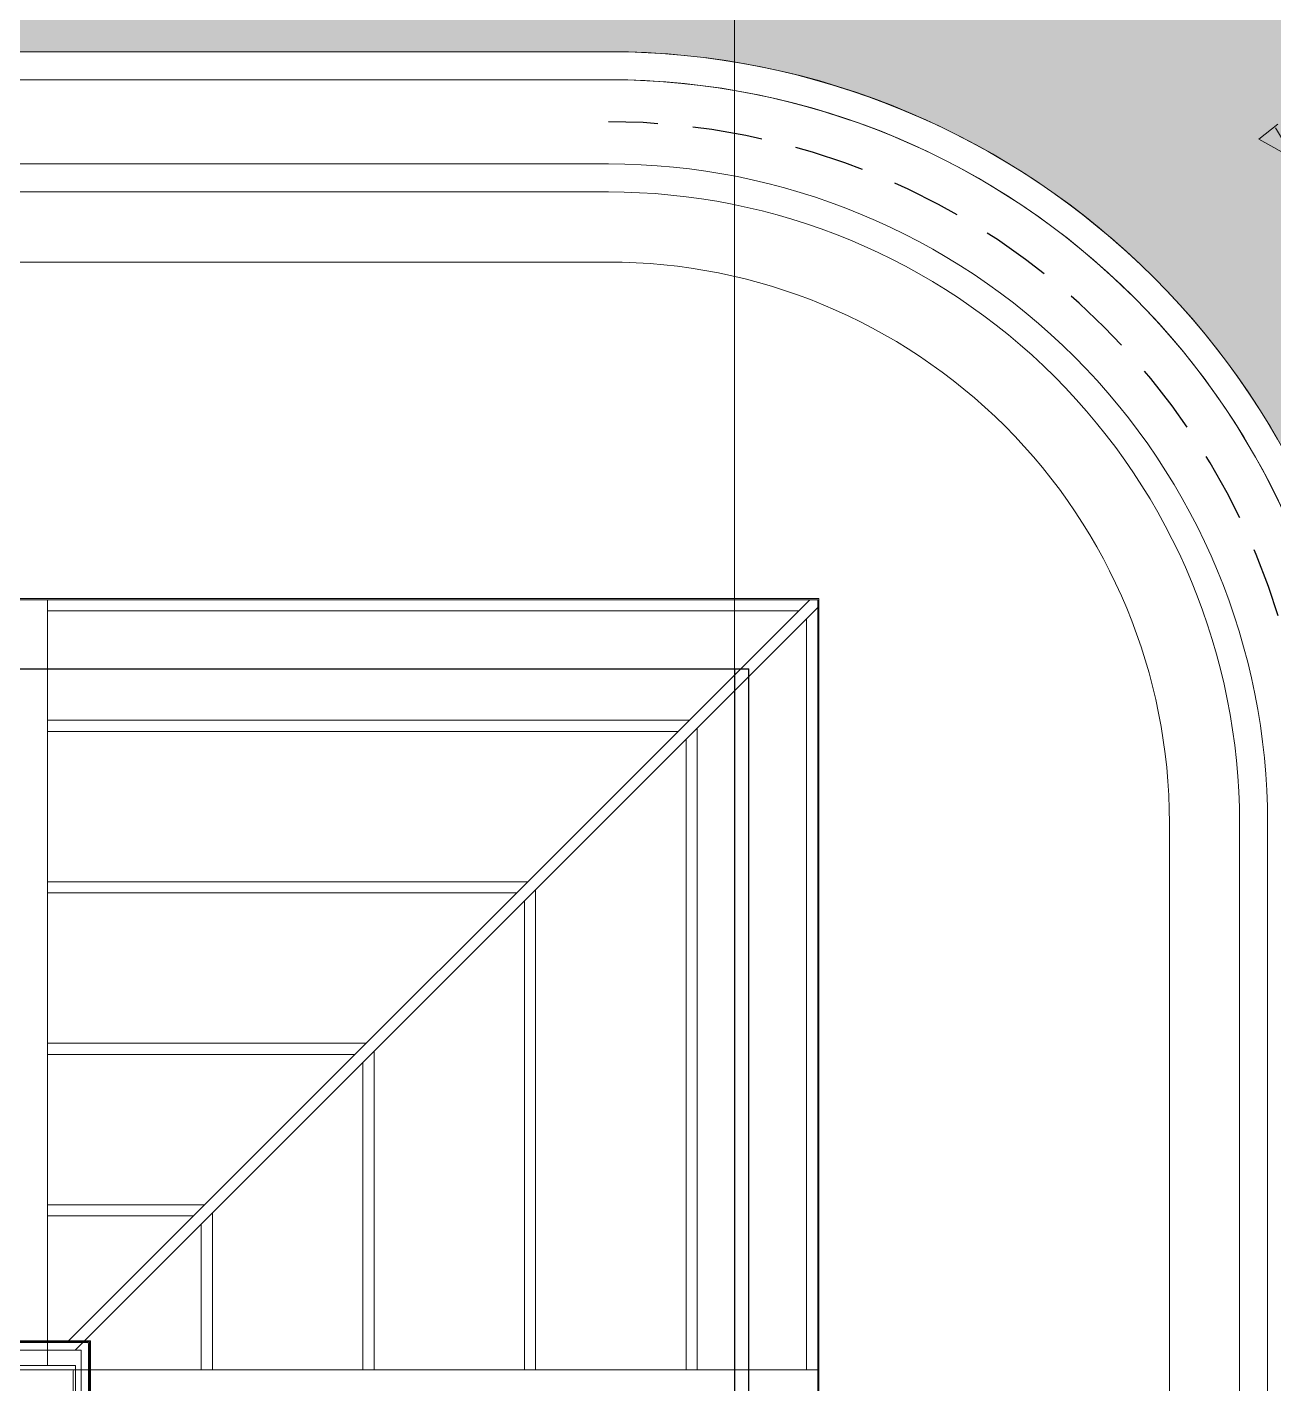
# Model space of a CAD drawing. Header units: inches. Extents: x 139 to 559, y -1 to 295.
# Drawn here: x 377.265 to 381.709, y 187.122 to 191.959 of the extents above; entities that cross this region are included whole.
import ezdxf

# ---------------------------------------------------------------- set-up
doc = ezdxf.new("R2010")
doc.units = ezdxf.units.IN
doc.header["$MEASUREMENT"] = 0
doc.linetypes.add('$0$HIDDEN', pattern=[0.375, 0.25, -0.125])
doc.linetypes.add('HelipadXX$0$Core-03$0$HIDDEN', pattern=[0.375, 0.25, -0.125])
for name, color, linetype, lineweight in [('ars', 11, 'Continuous', 0), ('ARSIR', 31, 'Continuous', 5), ('ARSIR BETON', 8, 'Continuous', 5), ('besi siku', 70, 'Continuous', 9), ('DINDING2', 146, 'Continuous', 5), ('lan', 7, 'Continuous', 15), ('POHON', 98, 'Continuous', 5), ('RUMPUT', 93, 'Continuous', 0), ('SANITAIR', 15, 'Continuous', 9), ('WF', 6, 'Continuous', 9)]:
    doc.layers.add(name, color=color, linetype=linetype, lineweight=lineweight)
doc.layers.add('as', color=1, linetype='Continuous', plot=False)
doc.layers.add('LANTAI', color=57, linetype='Continuous')
pattern_1 = [(86.66968846814034, (37.07979678488971, 226.1472495293129), (-0.5066041251576352, 0.5692059985833484), [0.1428749999999999, -0.9347549999999997]), (41.66968846814034, (37.07979678488971, 226.1472495293129), (-0.5066044704663831, 0.5692063865624448), [0.142875, -0.6191249999999999]), (131.6696884681403, (37.07979678488971, 226.1472495293129), (-0.5692063865624448, -0.5066044704663831), [0.142875, -0.6191249999999999])]

# ---------------------------------------------------------------- blocks, each defined once
blk = doc.blocks.new('rrety')
blk.add_lwpolyline([(498.3292130271606, 232.399089471932), (498.3386296267358, 232.4110082604629), (498.3142611170939, 232.4182196392462), (498.3300132984587, 232.4017937285555)])
blk = doc.blocks.new('WF')
at = {"layer": 'ars'}
for p, q in [((-0.2540000000000759, 0.2040000000000042), (-0.2540000000000759, -0.2039999999999971)), ((0.2539999999999623, 0.2040000000000042), (-0.2540000000000759, 0.2040000000000042)), ((-0.2500000000000568, 0.2000000000000064), (-0.2500000000000568, -0.1999999999999993)), ((0.2499999999999432, 0.2000000000000064), (-0.2500000000000568, 0.2000000000000064)), ((0.2214999999999918, 0.1970000000000063), (-0.2215000000000487, 0.1970000000000063)), ((0.2499999999999432, 0.2000000000000064), (0.2499999999999432, -0.1999999999999993)), ((0.2539999999999623, 0.2040000000000042), (0.2539999999999623, -0.2039999999999971)), ((-0.2470000000000709, 0.1715000000000053), (-0.2470000000000709, -0.1714999999999982)), ((-0.2200000000000273, -0.1699999999999982), (-0.2200000000000273, 0.1700000000000053)), ((0.2199999999999704, 0.1700000000000053), (-0.2200000000000273, 0.1700000000000053)), ((0.2199999999999704, -0.1699999999999982), (0.2199999999999704, 0.1700000000000053)), ((0.2469999999999573, 0.1715000000000053), (0.2469999999999573, -0.1714999999999982)), ((0.2199999999999704, -0.1699999999999982), (-0.2200000000000273, -0.1699999999999982)), ((0.2539999999999623, -0.2039999999999971), (-0.2540000000000759, -0.2039999999999971)), ((0.2499999999999432, -0.1999999999999993), (-0.2500000000000568, -0.1999999999999993)), ((0.2214999999999918, -0.1969999999999992), (-0.2215000000000487, -0.1969999999999992))]:
    blk.add_line(p, q, dxfattribs=at)
for points in [[(-0.2200000000000273, 0.1985000000000063), (-0.2200000000000273, 0.2000000000000064), (-0.2500000000000568, 0.2000000000000064), (-0.2500000000000568, 0.1700000000000053), (-0.2485000000000355, 0.1700000000000053, 0.414213562373095), (-0.2470000000000709, 0.1715000000000053), (-0.2470000000000709, 0.1940000000000133, -0.414213562373095), (-0.2440000000000282, 0.1970000000000063), (-0.2215000000000487, 0.1970000000000063, 0.414213562373095)], [(0.2199999999999704, 0.1985000000000063), (0.2199999999999704, 0.2000000000000064), (0.2499999999999432, 0.2000000000000064), (0.2499999999999432, 0.1700000000000053), (0.2484999999999786, 0.1700000000000053, -0.414213562373095), (0.2469999999999573, 0.1715000000000053), (0.2469999999999573, 0.1940000000000133, 0.414213562373095), (0.2439999999999714, 0.1970000000000063), (0.2214999999999918, 0.1970000000000063, -0.414213562373095)], [(-0.2200000000000273, -0.1984999999999992), (-0.2200000000000273, -0.1999999999999993), (-0.2500000000000568, -0.1999999999999993), (-0.2500000000000568, -0.1699999999999982), (-0.2485000000000355, -0.1699999999999982, -0.414213562373095), (-0.2470000000000709, -0.1714999999999982), (-0.2470000000000709, -0.1940000000000062, 0.414213562373095), (-0.2440000000000282, -0.1969999999999992), (-0.2215000000000487, -0.1969999999999992, -0.414213562373095)], [(0.2199999999999704, -0.1984999999999992), (0.2199999999999704, -0.1999999999999993), (0.2499999999999432, -0.1999999999999993), (0.2499999999999432, -0.1699999999999982), (0.2484999999999786, -0.1699999999999982, 0.414213562373095), (0.2469999999999573, -0.1714999999999982), (0.2469999999999573, -0.1940000000000062, -0.414213562373095), (0.2439999999999714, -0.1969999999999992), (0.2214999999999918, -0.1969999999999992, 0.414213562373095)]]:
    blk.add_lwpolyline(points, format="xyb", close=True, dxfattribs=at)
at = {"layer": 'WF'}
blk.add_lwpolyline([(0.1919999999999504, 0.09599999999999298, -0.414213562373095), (0.1959999999999695, 0.09999999999999076), (0.1999999999999886, 0.09999999999999787), (0.1999999999999886, -0.09999999999999787), (0.1959999999999695, -0.09999999999999076, -0.414213562373095), (0.1919999999999504, -0.09599999999999298), (0.1919999999999504, -0.01950000000000429, 0.414213562373095), (0.1789999999999736, -0.006499999999999062), (-0.1790000000000305, -0.006499999999999062, 0.414213562373095), (-0.1920000000000641, -0.01950000000000429), (-0.1920000000000641, -0.09599999999999298, -0.414213562373095), (-0.1960000000000264, -0.09999999999999076), (-0.2000000000000455, -0.09999999999999787), (-0.2000000000000455, 0.09999999999999787), (-0.1960000000000264, 0.09999999999999076, -0.414213562373095), (-0.1920000000000641, 0.09599999999999298), (-0.1920000000000641, 0.0195000000000114, 0.414213562373095), (-0.1790000000000305, 0.006500000000006168), (0.1789999999999736, 0.006500000000006168, 0.414213562373095), (0.1919999999999504, 0.0195000000000114)], format="xyb", close=True, dxfattribs=at)
blk = doc.blocks.new('ATAP-B')
at = {"layer": 'ars'}
for p, q in [((47.45614279026747, 40.89399999730458), (35.15599999936414, 40.8939999973046)), ((47.45614279026747, 27.29399999748634), (47.45614279026747, 40.89399999730458))]:
    blk.add_line(p, q, dxfattribs=at)
at = {"layer": 'as'}
for p in [(-39.64400000047287, 40.64399999916725), (47.20614279026747, 27.54399999934898)]:
    blk.add_line(p, (47.20614279026747, 40.64399999916722), dxfattribs=at)
at = {"layer": 'besi siku'}
for p, q in [((47.45214279026751, 40.88999999734224), (44.70614279026747, 40.88999999734224)), ((47.42385851902005, 40.88999999734224), (44.77785851902004, 38.24399999734223)), ((47.45214279026751, 38.14399999734221), (47.45214279026751, 40.88999999734224)), ((47.38385851902006, 40.84999999734222), (44.70614279026747, 40.84999999734225)), ((47.45214279026751, 40.86171572609479), (44.80614279026749, 38.21571572609477)), ((47.41214279026752, 38.14399999734221), (47.41214279026752, 40.82171572609479)), ((46.99446691191508, 40.46060839023727), (44.70614279026747, 40.46060839023727)), ((46.95446691191511, 40.42060839023731), (44.70614279026747, 40.42060839023731)), ((47.02275118316253, 38.14399999734221), (47.02275118316251, 40.43232411898978)), ((46.98275118316257, 38.14399999734221), (46.98275118316257, 40.39232411898985)), ((46.41846196108661, 39.88460343940881), (44.70614279026747, 39.88460343940881)), ((46.37846196108662, 39.84460343940884), (44.70614279026747, 39.84460343940884)), ((46.40674623233411, 38.14399999734221), (46.40674623233411, 39.81631916816139)), ((46.44674623233407, 38.14399999734221), (46.44674623233407, 39.85631916816135)), ((45.84245701025812, 39.30859848858032), (44.70614279026747, 39.30859848858034)), ((45.80245701025816, 39.26859848858038), (44.70614279026747, 39.26859848858038)), ((45.83074128150565, 38.14399999734221), (45.83074128150562, 39.24031421733292)), ((45.87074128150561, 38.14399999734221), (45.87074128150561, 39.28031421733289)), ((45.26645205942966, 38.73259353775188), (44.70614279026747, 38.73259353775188)), ((45.29473633067715, 38.14399999734221), (45.29473633067715, 38.70430926650442)), ((45.22645205942973, 38.69259353775192), (44.70614279026747, 38.69259353775192)), ((45.25473633067718, 38.14399999734221), (45.25473633067718, 38.66430926650446))]:
    blk.add_line(p, q, dxfattribs=at)
at = {"layer": 'WF'}
for points in [[(44.70614279026747, 38.1600000011739), (44.70614279026747, 40.89000000117389), (44.50614279026751, 40.89000000117389), (44.50614279026748, 38.1600000011739)], [(44.80614279026749, 37.94400000117392), (47.45214279026748, 37.94400000117392), (47.45214279026748, 38.14400000117391), (44.80614279026747, 38.14400000117391)]]:
    blk.add_lwpolyline(points, dxfattribs=at)
blk.add_lwpolyline([(44.40614279026746, 38.14400000117391), (44.40614279026746, 38.1600000011739), (44.80614279026749, 38.1600000011739), (44.80614279026749, 38.14400000117391)], close=True, dxfattribs=at)
at = {"layer": 'WF', "xscale": -1, "rotation": 180}
blk.add_blockref('WF', (44.6061427902675, 38.04400000117388), dxfattribs=at)

msp = doc.modelspace()

# ---------------------------------------------------------------- hatches: boundary and pattern name
at = {"layer": 'ARSIR'}
h = msp.add_hatch(dxfattribs=at)
h.set_pattern_fill('AR-HBONE', color=256, scale=0.004, style=0)
h.set_pattern_definition([(45, (97.41733722567983, -7.368650920311154), (5.684341886080802e-17, 0.5747363917484258), [1.2192, -0.4064]), (135, (97.70470522567983, -7.081282920311168), (5.684341886080802e-17, 0.5747363917484258), [1.2192, -0.4064])])
edge = h.paths.add_edge_path()
edge.add_line((387.0200178491258, 163.1715301772753), (388.2200178481633, 163.1715301763664))
edge.add_line((388.2200178481633, 163.1715301763664), (388.2200178481633, 186.8365304170787))
edge.add_arc((380.0700185857783, 186.8365304170786), 8.149999262384991, 3.434999055980597e-13, 89.99999943833143)
edge.add_line((380.0700186656725, 194.9865296794636), (340.1822420691279, 194.9865300704816))
edge.add_line((340.1822420691279, 194.9865300704816), (340.1822420573644, 193.7865300714441))
edge.add_line((340.1822420573644, 193.7865300714441), (380.0700186539089, 193.7865296804261))
edge.add_arc((380.0700185857783, 186.8365304170786), 6.949999263347483, 3.979039320256561e-13, 89.99999943833149, ccw=False)
edge.add_line((387.0200178491258, 186.8365304170787), (387.0200178491258, 163.1715301772753))
at = {"layer": 'ARSIR BETON'}
h = msp.add_hatch(dxfattribs=at)
h.set_pattern_fill('AR-HBONE', color=256, scale=0.004, style=0)
h.set_pattern_definition([(45, (37.07979678488971, 226.1472495293129), (5.684341886080802e-17, 0.5747363917484258), [1.2192, -0.4064]), (135, (37.36716478488971, 226.4346175293129), (5.684341886080802e-17, 0.5747363917484258), [1.2192, -0.4064])])
edge = h.paths.add_edge_path()
edge.add_arc((191.2827530460388, 190.0678956543874), 13.99998324843415, 90, 180)
edge.add_line((177.2827697976046, 190.0678956543874), (177.2827697958809, 133.2715303996917))
edge.add_arc((191.2827486305768, 133.2715098016121), 13.99997883471105, 179.9999157010851, 263.1191927485166)
edge.add_line((189.6054912243188, 119.3723654047253), (189.6054912243184, 112.3226705917808))
edge.add_line((189.6054912243184, 112.3226705917808), (189.7054912243192, 112.3226705917808))
edge.add_line((189.7054912243192, 112.3226705917808), (189.705491224319, 112.2226705917809))
edge.add_line((189.705491224319, 112.2226705917809), (201.7054912243115, 112.2226705917805))
edge.add_line((201.7054912243115, 112.2226705917805), (201.7054912496359, 119.2715309675217))
edge.add_line((201.7054912496359, 119.2715309675217), (380.2200184182929, 119.2715309631573))
edge.add_arc((380.2200184175784, 133.271530397784), 13.99999943462672, 270.0000000029237, 359.9999999993218)
edge.add_line((394.2200178522052, 133.2715303976183), (394.2200178527473, 186.8365306403635))
edge.add_arc((380.0700144284386, 186.8365266512287), 14.15000342430926, 1.615268768599631e-05, 89.99998380649028)
edge.add_line((380.0700184276549, 200.9865300755374), (288.3872765684852, 200.9865301410767))
edge.add_arc((288.3872765719509, 203.9865301406582), 2.999999999581492, 180.0000000198341, 269.9999999338081, ccw=False)
edge.add_line((285.3872765723694, 203.9865301396197), (285.3985681154834, 204.9823001466166))
edge.add_line((285.3985681154834, 204.9823001466166), (271.3873246073365, 205.1475171556722))
edge.add_line((271.3873246073365, 205.1475171556722), (271.3873204512137, 204.9086303990666))
edge.add_arc((270.5465688308253, 204.90863052321), 0.8407516203884131, 270.00000009337174, 359.9999915398413, ccw=False)
edge.add_line((270.5465688321954, 204.0678789028216), (191.2827530460388, 204.0678789028216))
edge = h.paths.add_edge_path()
edge.add_line((191.2672355975751, 197.9562481935145), (265.7565847507126, 197.9584512519224))
edge.add_arc((265.7568436984304, 189.2029500703031), 8.755501185448518, 41.34299786484178, 90.00169454735197, ccw=False)
edge.add_line((272.3301992487418, 194.9865300876956), (332.5823111287879, 194.9865300876956))
edge.add_line((332.5823111287879, 194.9865300876955), (332.5823111294587, 191.871529060519))
edge.add_line((332.5823111294587, 191.8715290605191), (340.1822420460586, 191.8715290631811))
edge.add_line((340.1822420460586, 191.8715290631811), (340.1822420691279, 194.9865300704816))
edge.add_line((340.1822420691279, 194.9865300704816), (380.0700186656723, 194.9865296794636))
edge.add_arc((380.0700185857783, 186.8365304170786), 8.149999262385025, -2.2737367544323206e-13, 89.99999943833228, ccw=False)
edge.add_line((388.2200178481633, 186.8365304170786), (388.2200178481633, 163.1715301763664))
edge.add_line((388.2200178481633, 163.1715301763664), (388.2200178453184, 157.7117318763081))
edge.add_line((388.2200178453184, 157.7117318763081), (388.2200178477973, 133.271530398664))
edge.add_arc((380.2200184175098, 133.2715303978526), 7.999999430287525, -89.99999999975239, 5.811386927234707e-09, ccw=False)
edge.add_line((380.2200184175443, 125.2715309675651), (191.2827530423658, 125.2715309667489))
edge.add_arc((191.1850453941413, 133.1732207511342), 7.902293858948923, 180.1231675278102, 270.7084498023279, ccw=False)
edge.add_line((183.2827697939069, 133.1562333699121), (183.2674892419708, 189.9541127231707))
edge.add_arc((191.2674722009004, 189.9562649485785), 7.999983248434781, 90.00169455004323, 180.015414211516, ccw=False)
at = {"layer": 'RUMPUT'}
h = msp.add_hatch(dxfattribs=at)
h.set_pattern_fill('GRASS', color=256, scale=0.03, angle=356.6696884681404, style=0)
h.set_pattern_definition(pattern_1)
edge = h.paths.add_edge_path()
edge.add_line((394.2200178525962, 171.6523833885491), (402.6979923503155, 171.6523833827144))
edge.add_line((402.6979923503155, 171.6523833827143), (406.8632619408747, 171.9326253740493))
edge.add_line((406.8632619408747, 171.9326253740493), (407.1349413371623, 173.6574238429345))
edge.add_line((407.1349413371623, 173.6574238429345), (416.4204576254793, 172.1948277745025))
edge.add_line((416.4204576254793, 172.1948277745025), (417.0895175291238, 176.442457565967))
edge.add_line((417.0895175291238, 176.442457565967), (434.0908493993697, 173.7645148022655))
edge.add_line((434.0908493993697, 173.7645148022655), (442.2258573112326, 174.3118433165863))
edge.add_line((442.2258573112326, 174.3118433165863), (445.1409961684104, 192.7642979334213))
edge.add_line((445.1409961684104, 192.7642979334213), (418.5728735752058, 196.96155884759))
edge.add_line((418.5728735752058, 196.96155884759), (402.3996637619969, 199.5090610507266))
edge.add_line((402.3996637619969, 199.5090610507266), (401.9328777822227, 196.5455984047068))
edge.add_line((401.9328777822227, 196.5455984047068), (390.1800211176609, 198.3868695139448))
edge.add_arc((380.0700184180095, 186.8365306418246), 15.3499994347808, 48.80436610903602, 89.99999999999959)
edge.add_line((380.0700184180096, 202.1865300766054), (288.387276572233, 202.1865301440667))
edge.add_arc((288.3872765719716, 203.9865301436407), 1.799999999573934, 180.0000000586854, 270.0000000083204, ccw=False)
edge.add_line((286.5872765723977, 203.986530141797), (286.5872765721163, 204.7645844310414))
edge.add_line((286.5872765721163, 204.7645844310414), (489.7231785281966, 202.4653464955704))
edge.add_line((489.7231785281966, 202.4653464955704), (489.0090364068567, 190.7748141878945))
edge.add_line((489.0090364068567, 190.7748141878945), (447.5074124412554, 192.7548935985686))
edge.add_line((447.5074124412554, 192.7548935985686), (448.3956086376544, 174.0667249259171))
edge.add_line((448.3956086376544, 174.0667249259171), (421.3302010550673, 172.0651893361762))
edge.add_line((421.3302010550673, 172.0651893361762), (401.0645327702689, 170.8359884020844))
edge.add_line((401.0645327702689, 170.8359884020844), (400.9340771361841, 157.9843455366122))
edge.add_line((400.9340771361841, 157.9843455366122), (400.8036215020993, 145.13270267114))
edge.add_line((400.8036215020993, 145.13270267114), (400.9017055402133, 135.2858701918365))
edge.add_line((400.9017055402133, 135.2858701918365), (401.5002939004967, 132.6794340905145))
edge.add_line((401.5002939004967, 132.6794340905145), (401.2594837391214, 116.4780422473664))
edge.add_line((401.2594837391214, 116.4780422473664), (378.6535268421693, 115.7086465232838))
edge.add_line((378.6535268421693, 115.7086465232838), (368.9215807323674, 115.737673205525))
edge.add_line((368.9215807323674, 115.737673205525), (346.0892445141973, 112.9076483639912))
edge.add_line((346.0892445141973, 112.9076483639912), (341.1309174820523, 112.1000609721328))
edge.add_line((341.1309174820523, 112.1000609721328), (333.7244108253504, 111.8362184850029))
edge.add_line((333.7244108253504, 111.8362184850029), (331.0737551139565, 112.2717676255534))
edge.add_line((331.0737551139565, 112.2717676255534), (324.3803457042747, 115.2753614301305))
edge.add_line((324.3803457042747, 115.2753614301305), (321.6092299866461, 115.9683947767443))
edge.add_line((321.6092299866461, 115.9683947767443), (289.133320540613, 113.6570670444606))
edge.add_line((289.133320540613, 113.6570670444606), (289.1333205407115, 118.071530967796))
edge.add_line((289.1333205407115, 118.071530967796), (380.2200184184072, 118.0715309657643))
edge.add_arc((380.2200184185117, 133.2715303994069), 15.1999994336426, 269.9999999996061, 360.0000000000004)
edge.add_line((395.4200178521543, 133.2715303994071), (395.4200178526814, 171.6523833877232))
h = msp.add_hatch(dxfattribs=at)
h.set_pattern_fill('GRASS', color=256, scale=0.03, angle=356.6696884681404, style=0)
h.set_pattern_definition(pattern_1)
edge = h.paths.add_edge_path()
edge.add_line((344.5372765899496, 163.1715301765857), (345.8997765944333, 163.1715301765517))
edge.add_line((345.8997765944333, 163.1715301765517), (345.8997765944231, 163.2715301760577))
edge.add_line((345.8997765944231, 163.2715301760577), (386.9200178496509, 163.271530176754))
edge.add_line((386.9200178496509, 163.271530176754), (386.9200178496509, 186.8365304170787))
edge.add_arc((380.0700185857784, 186.8365304170787), 6.849999263872576, 0, 89.99999943833224)
edge.add_line((380.0700186529286, 193.6865296809513), (340.2822420568392, 193.686530070989))
edge.add_line((340.2822420568392, 193.686530070989), (340.2822420568391, 191.8715287726751))
edge.add_line((340.2822420568391, 191.8715287726751), (379.3377697826996, 191.8715287726751))
edge.add_arc((379.3372671417698, 189.121519510095), 2.750009308515919, 0.00019381821471142757, 89.98952759761067, ccw=False)
edge.add_line((382.0872764502699, 189.1215288127329), (382.0872764117711, 172.5215302304489))
edge.add_line((382.0872764117711, 172.5215302304489), (344.537276589985, 172.5215302305911))
edge.add_line((344.537276589985, 172.5215302305911), (344.5372765899496, 163.1715301765857))
edge = h.paths.add_edge_path()
edge.add_line((345.899776595511, 152.6715301454578), (344.5372765899099, 152.6715301454607))
edge.add_line((344.5372765899099, 152.6715301454607), (344.5372765899029, 150.821530229853))
edge.add_line((344.5372765899029, 150.821530229853), (382.0872764122927, 150.8215302298323))
edge.add_line((382.0872764122927, 150.8215302298323), (382.0872763756078, 134.2215309666068))
edge.add_arc((379.3372763762434, 134.2215309667173), 2.74999999936432, 269.99999999769767, 359.9999999976985, ccw=False)
edge.add_line((379.3372763761329, 131.471530967353), (340.2822420568392, 131.471530967353))
edge.add_line((340.2822420568392, 131.471530967353), (340.2822420568392, 130.3715309663027))
edge.add_line((340.2822420568392, 130.3715309663027), (370.2822420568414, 130.3715309663027))
edge.add_line((370.2822420568414, 130.3715309663027), (370.2822420567561, 126.5715309663004))
edge.add_line((370.2822420567561, 126.5715309663004), (380.220018417925, 126.5715309660775))
edge.add_arc((380.2200184175595, 133.2715303978029), 6.699999431725473, 270.0000000031256, 360.0000000000331)
edge.add_line((386.920017849285, 133.2715303978068), (386.9200178468166, 157.611731876734))
edge.add_line((386.9200178468166, 157.611731876734), (382.087276412827, 157.6117318780683))
edge.add_line((382.087276412827, 157.6117318780683), (382.0872764118518, 152.5715301459043))
edge.add_line((382.0872764118518, 152.5715301459043), (345.8997765955212, 152.5715301459805))
edge.add_line((345.8997765955212, 152.5715301459805), (345.899776595511, 152.6715301454577))

# ---------------------------------------------------------------- linework, layer by layer
at = {"layer": 'ARSIR', "linetype": 'HelipadXX$0$Core-03$0$HIDDEN', "ltscale": 10}
msp.add_line((379.7872765782595, 189.5365301421983), (379.7872765870268, 238.4940264351383), dxfattribs=at)
at = {"layer": 'as'}
msp.add_line((379.7872765904275, 189.6715291715786), (379.7872765904275, 173.5715291717124), dxfattribs=at)
at = {"layer": 'as', "linetype": '$0$HIDDEN'}
msp.add_arc((379.3372764500407, 189.1215277605886), 2.500000000009237, 359.9999999941522, 90.00000000013027, dxfattribs=at)
at = {"layer": 'DINDING2'}
for points in [[(387.0200178487599, 133.2715303978068), (387.0200178462809, 157.7117318761812), (381.9872764133715, 157.7117318783955), (381.9872764123963, 152.6715301453794), (344.5372765910508, 152.6715301454607), (344.5372765899474, 163.1715301765858), (378.9997765942103, 163.1715301757243), (378.9997765939425, 163.1715301775897), (387.0200178491257, 163.1715301772753), (387.0200178491258, 186.8365304170787, 0.4142135595018754), (380.0700186539089, 193.7865296804261), (340.1822420573644, 193.7865300714441), (340.1822420573642, 191.7715287732003), (379.3377697826996, 191.7715287732002, -0.414159038226794), (381.9872764507951, 189.1215288129649), (381.9872764125282, 172.6215302299241), (344.4372765905106, 172.6215302300664), (344.4372765904276, 150.7215302303782), (381.9872764125969, 150.7215302303575), (381.9872763761329, 134.2215309668278, -0.4142135623730997)], [(386.920017849285, 133.2715303978068), (386.9200178468166, 157.611731876734), (382.087276412827, 157.6117318788931), (382.0872764118518, 152.5715301459043), (344.4372765915733, 152.5715301459861), (344.4372765904752, 163.2715301760632), (379.099776593723, 163.2715301751966), (379.0997765934551, 163.2715301770606), (386.9200178496509, 163.271530176754), (386.9200178496509, 186.8365304170787, 0.414213559501877), (380.0700186529286, 193.6865296809513), (340.2822420568392, 193.686530070989), (340.2822420568391, 191.8715287726751), (379.3377697826996, 191.8715287726751, -0.4141590382267974), (382.0872764502699, 189.1215288127329), (382.0872764117711, 172.5215302304489), (344.537276589985, 172.5215302305911), (344.5372765899029, 150.821530229853), (382.0872764122927, 150.8215302298323), (382.0872763756078, 134.2215309666068, -0.414213562373098)]]:
    msp.add_lwpolyline(points, format="xyb", dxfattribs=at)
at = {"layer": 'lan'}
for p, q in [((293.437277476044, 191.1215283508459), (379.3377050271064, 191.1215277146783)), ((381.3372764118518, 173.2715291713985), (381.33727645005, 189.1215277603864))]:
    msp.add_line(p, q, dxfattribs=at)
msp.add_arc((379.33727645005, 189.1215277605978), 2, 359.9999999939405, 89.99999999991859, dxfattribs=at)
at = {"layer": 'LANTAI'}
for points in [[(191.2827530460388, 204.0678789028216, 0.4142135623730948), (177.2827697976046, 190.0678956543874), (177.2827697958809, 133.2715303996917, 0.3794613747521122), (189.6054912243188, 119.3723654047253), (189.6054912243184, 112.3226705917808), (189.7054912243192, 112.3226705917808), (189.705491224319, 112.2226705917809), (201.7054912243115, 112.2226705917805), (201.7054912496359, 119.2715309675217), (380.2200184182929, 119.2715309631573, 0.4142135623546817), (394.2200178522052, 133.2715303976183), (394.2200178527473, 186.8365306403635, 0.4142133970209272), (380.0700184276549, 200.9865300755374), (288.3872765684852, 200.9865301410767, -0.4142135619333313), (285.3872765723694, 203.9865301396197), (285.3985681154834, 204.9823001466166), (271.3873246073365, 205.1475171556722), (271.3873204512137, 204.9086303990666, -0.4142135186478673), (270.5465688321954, 204.0678789028216), (191.2827530460388, 204.0678789028216)], [(191.2674722009004, 197.9562481970133, 0.4142135623731159), (183.2674889524656, 189.9562649485779), (183.2827697939069, 133.1562333699204, 0.4172086714596315), (191.2827530423657, 125.2715309667489), (380.2200184178959, 125.2715309675651, 0.4142135623572847), (388.2200178477974, 133.2715303978068), (388.2200178453184, 157.7117318763081), (388.2200178453184, 157.7117318763081), (388.2200178481633, 163.1715301763664), (388.2200178481633, 163.1715301763664), (388.2200178481633, 186.8365304170787, 0.4142135595018686), (380.0700186656725, 194.9865296794636), (340.1822420691279, 194.9865300704816), (340.1822420460586, 191.8715290631811), (332.5823111294587, 191.8715290605191), (332.582311128788, 194.9865300876955), (272.3301992487418, 194.9865300876956, 0.2155546282458439), (265.7568436984303, 197.9584512557516), (191.2674722009004, 197.9562481970133)], [(387.0200178491257, 163.1715301772753), (388.2200178481633, 163.1715301763664), (388.2200178481633, 186.8365304170787, 0.4142135595018749), (380.0700186656725, 194.9865296794636), (340.1822420691279, 194.9865300704816), (340.1822420573644, 193.7865300714441), (380.0700186539089, 193.7865296804261, -0.4142135595018672), (387.0200178491258, 186.8365304170787), (387.0200178338528, 163.1715301772753)]]:
    msp.add_lwpolyline(points, format="xyb", dxfattribs=at)
at = {"layer": 'SANITAIR'}
for p, q in [((379.3377790041897, 191.8715277146777), (293.437277476044, 191.8715283508459)), ((379.3377697826996, 191.7715277146778), (293.437277476044, 191.7715283508459)), ((379.337741017834, 191.471527714678), (293.437277476044, 191.4715283508459)), ((379.3377310256565, 191.3715277146781), (293.437277476044, 191.3715283508459)), ((381.5872764118253, 173.0215291714032), (381.58727645005, 189.1215277603599)), ((381.6872764118148, 172.9215291714028), (381.6872764500499, 189.1215277603494))]:
    msp.add_line(p, q, dxfattribs=at)
for centre, radius, start, end in [((379.3372764500402, 189.1215277605882), 2.750000000009706, 359.9999999941425, 90.00000000012051), ((379.3372764507855, 189.1215277605883), 2.650000000009513, 359.9999999941474, 90.00000000012376), ((379.337276450041, 189.1215277605889), 2.350000000008947, 359.9999999941588, 90.0000000001368), ((379.3372764500411, 189.1215277605891), 2.250000000008797, 359.9999999941653, 90.00000000014005)]:
    msp.add_arc(centre, radius, start, end, dxfattribs=at)

# ---------------------------------------------------------------- block references
msp.add_blockref('ATAP-B', (332.6312765917695, 149.0275302328147))
at = {"layer": 'POHON', "xscale": 5.661284108149151, "yscale": 5.661284108149118, "zscale": 5.661284108149133, "rotation": 167.4952652185837}
msp.add_blockref('rrety', (3420.853379552817, 865.2369167286492), dxfattribs=at)

doc.saveas('drawing.dxf')
